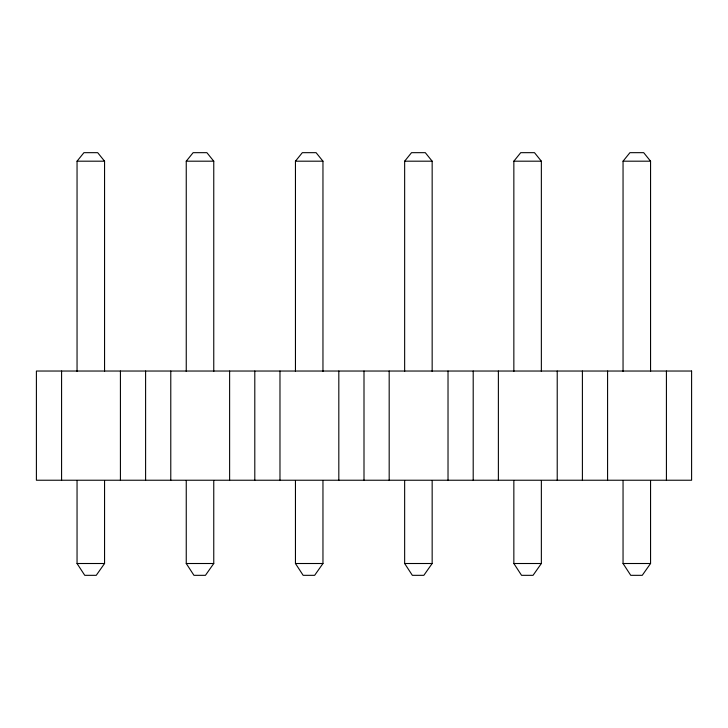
<?xml version="1.0" encoding="UTF-8"?>
<svg xmlns="http://www.w3.org/2000/svg" width="728" height="728" viewBox="0 0 728 728"><rect width="100%" height="100%" fill="white"/><g stroke="black" fill="none" stroke-linecap="round" stroke-linejoin="round"><path stroke-width="1.09" d="M104.559 480.544L104.559 563.508L96.242 575.329L84.748 575.329L77.05 563.508L77.05 480.544M213.759 480.544L213.759 563.508L205.442 575.329L193.948 575.329L186.25 563.508L186.25 480.544M322.959 480.544L322.959 563.508L314.642 575.329L303.148 575.329L295.45 563.508L295.45 480.544M432.159 480.544L432.159 563.508L423.842 575.329L412.348 575.329L404.65 563.508L404.65 480.544M541.359 480.544L541.359 563.508L533.042 575.329L521.548 575.329L513.85 563.508L513.85 480.544M650.559 480.544L650.559 563.508L642.242 575.329L630.748 575.329L623.05 563.508L623.05 480.544M77.05 371.435L77.05 161.188L83.929 152.671L97.689 152.671L104.559 161.188L104.559 371.435M186.25 371.435L186.25 161.188L193.129 152.671L206.888 152.671L213.759 161.188L213.759 371.435M295.45 371.435L295.45 161.188L302.329 152.671L316.089 152.671L322.959 161.188L322.959 371.435M404.65 371.435L404.65 161.188L411.529 152.671L425.289 152.671L432.159 161.188L432.159 371.435M513.85 371.435L513.85 161.188L520.729 152.671L534.489 152.671L541.359 161.188L541.359 371.435M623.05 371.435L623.05 161.188L629.929 152.671L643.689 152.671L650.559 161.188L650.559 371.435M77.05 161.188L104.559 161.188M186.25 161.188L213.759 161.188M295.45 161.188L322.959 161.188M404.65 161.188L432.159 161.188M513.85 161.188L541.359 161.188M623.05 161.188L650.559 161.188M77.05 563.508L104.559 563.508M186.25 563.508L213.759 563.508M295.45 563.508L322.959 563.508M404.65 563.508L432.159 563.508M513.85 563.508L541.359 563.508M623.05 563.508L650.559 563.508M666.42 371.034L666.42 480.234M607.58 371.034L607.58 480.234M582.4 371.034L582.4 480.234M557.22 371.034L557.22 480.234M498.38 371.034L498.38 480.234M473.2 371.034L473.2 480.234M448.02 371.034L448.02 480.234M389.18 371.034L389.18 480.234M364 371.034L364 480.234M338.82 371.034L338.82 480.234M279.98 371.034L279.98 480.234M254.8 371.034L254.8 480.234M229.62 371.034L229.62 480.234M170.78 371.034L170.78 480.234M145.6 371.034L145.6 480.234M120.42 371.034L120.42 480.234M61.58 371.034L61.58 480.234M691.6 371.034L36.4 371.034L36.4 480.234L691.6 480.234L691.6 371.034"/></g></svg>
